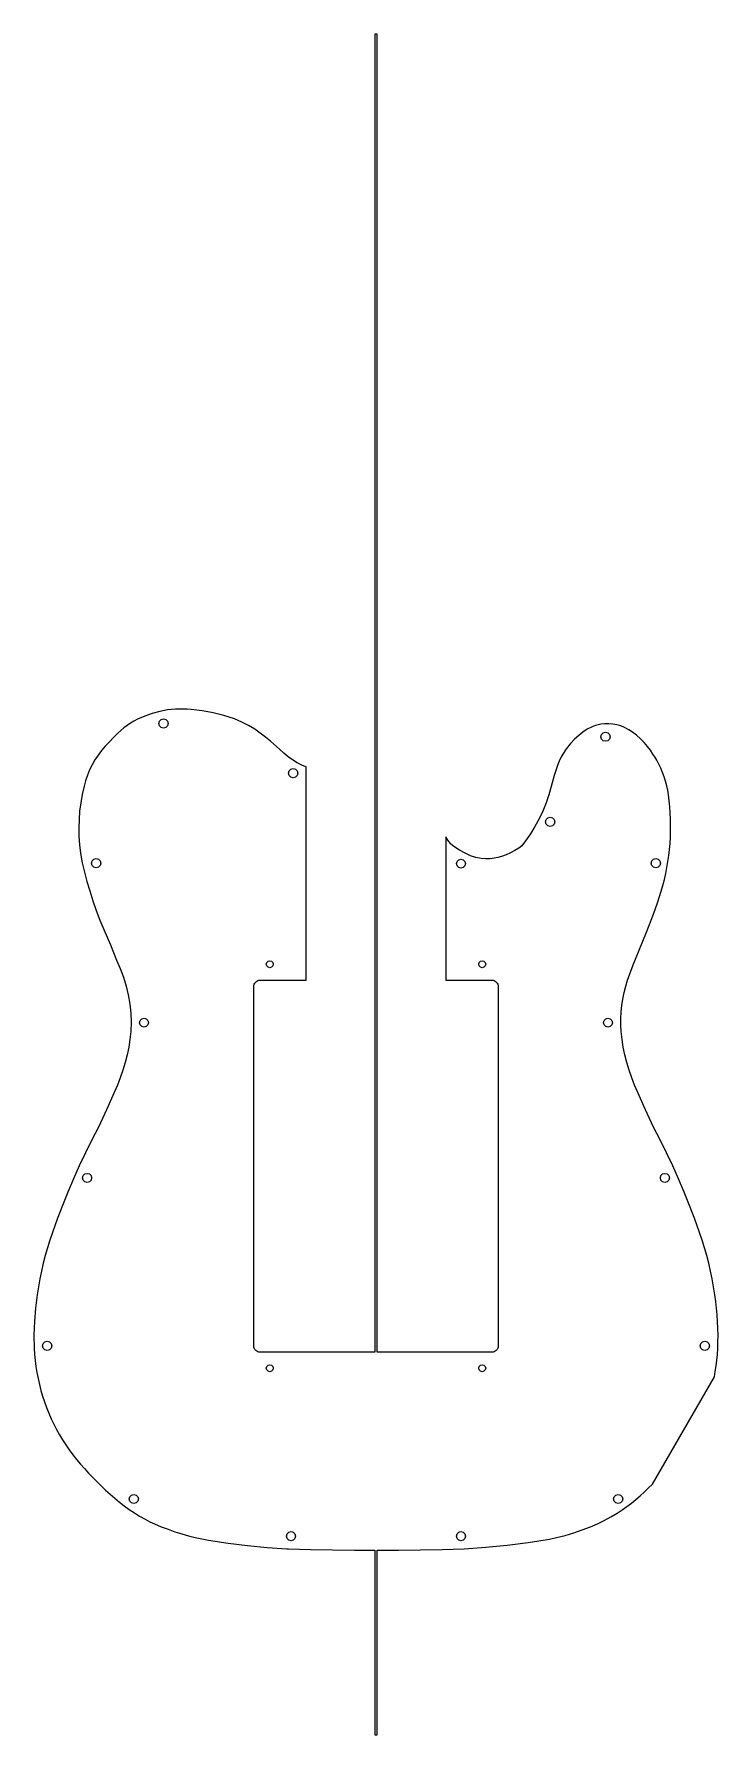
# Model space of a CAD drawing. Header units: metres. Extents: x -161 to 161, y -400 to 400.
import ezdxf

# ---------------------------------------------------------------- set-up
doc = ezdxf.new("R2010")
doc.units = ezdxf.units.M

msp = doc.modelspace()

# ---------------------------------------------------------------- linework, layer by layer
for p, q in [((0.5, 400), (-0.5, 400)), ((-0.5, 400), (-0.5, -220)), ((0.5, -220), (0.5, 400)), ((-105.374, 80.4884), (-108.871, 79.2476)), ((-101.793, 81.4409), (-105.374, 80.4884)), ((-98.1442, 82.1011), (-101.793, 81.4409)), ((-94.4476, 82.4647), (-98.1442, 82.1011)), ((-90.7211, 82.5278), (-94.4476, 82.4647)), ((-88.8523, 82.4454), (-90.7211, 82.5278)), ((-86.983, 82.2862), (-88.8523, 82.4454)), ((-84.3745, 82.0253), (-86.983, 82.2862)), ((-81.7783, 81.6791), (-84.3745, 82.0253)), ((-79.1966, 81.2482), (-81.7783, 81.6791)), ((-76.6314, 80.733), (-79.1966, 81.2482)), ((-74.0849, 80.134), (-76.6314, 80.733)), ((-71.5591, 79.4516), (-74.0849, 80.134)), ((-120.107, 72.4372), (-121.487, 71.1088)), ((-118.652, 73.6835), (-120.107, 72.4372)), ((-117.128, 74.8446), (-118.652, 73.6835)), ((-115.536, 75.9172), (-117.128, 74.8446)), ((-113.917, 76.8547), (-115.536, 75.9172)), ((-112.264, 77.7225), (-113.917, 76.8547)), ((-108.871, 79.2476), (-112.264, 77.7225)), ((-102.15, 75.7), (-101.862, 76.775)), ((-101.862, 74.625), (-102.15, 75.7)), ((-101.862, 76.775), (-101.075, 77.562)), ((-101.075, 73.838), (-101.862, 74.625)), ((-101.075, 77.562), (-100, 77.85)), ((-100, 73.55), (-101.075, 73.838)), ((-100, 77.85), (-98.925, 77.562)), ((-98.925, 73.838), (-100, 73.55)), ((-98.925, 77.562), (-98.138, 76.775)), ((-98.138, 74.625), (-98.925, 73.838)), ((-98.138, 76.775), (-97.85, 75.7)), ((-97.85, 75.7), (-98.138, 74.625)), ((-69.0562, 78.6863), (-71.5591, 79.4516)), ((-66.5784, 77.8386), (-69.0562, 78.6863)), ((-64.8143, 77.1495), (-66.5784, 77.8386)), ((-63.1311, 76.4119), (-64.8143, 77.1495)), ((-59.9875, 74.8102), (-63.1311, 76.4119)), ((-57.1107, 73.0705), (-59.9875, 74.8102)), ((-54.464, 71.2293), (-57.1107, 73.0705)), ((99.4594, 72.9977), (97.4364, 71.6768)), ((101.39, 74.0128), (99.4594, 72.9977)), ((102.126, 74.2918), (101.39, 74.0128)), ((102.571, 74.4606), (102.126, 74.2918)), ((103.292, 74.7058), (102.571, 74.4606)), ((104.025, 74.9553), (103.292, 74.7058)), ((105.84, 75.3707), (104.025, 74.9553)), ((107.696, 75.5999), (105.84, 75.3707)), ((109.576, 75.6393), (107.696, 75.5999)), ((111.464, 75.4853), (109.576, 75.6393)), ((113.343, 75.1343), (111.464, 75.4853)), ((115.196, 74.5828), (113.343, 75.1343)), ((117.007, 73.8272), (115.196, 74.5828)), ((118.758, 72.8639), (117.007, 73.8272)), ((118.839, 72.8071), (118.758, 72.8639)), ((119.014, 72.7195), (118.839, 72.8071)), ((120.762, 71.5972), (119.014, 72.7195)), ((-127.487, 65.1088), (-129.221, 63.0309)), ((-121.487, 71.1088), (-127.487, 65.1088)), ((-52.0105, 69.323), (-54.464, 71.2293)), ((-49.7138, 67.3884), (-52.0105, 69.323)), ((-45.4433, 63.5801), (-49.7138, 67.3884)), ((90.1701, 64.6336), (88.9587, 62.8195)), ((91.6953, 66.5075), (90.1701, 64.6336)), ((93.4676, 68.3592), (91.6953, 66.5075)), ((95.4096, 70.1077), (93.4676, 68.3592)), ((97.4364, 71.6768), (95.4096, 70.1077)), ((105.85, 69.5), (106.138, 70.575)), ((106.138, 68.425), (105.85, 69.5)), ((106.138, 70.575), (106.925, 71.362)), ((106.925, 67.638), (106.138, 68.425)), ((106.925, 71.362), (108, 71.65)), ((108, 67.35), (106.925, 67.638)), ((108, 71.65), (109.075, 71.362)), ((109.075, 67.638), (108, 67.35)), ((109.075, 71.362), (109.862, 70.575)), ((109.862, 68.425), (109.075, 67.638)), ((109.862, 70.575), (110.15, 69.5)), ((110.15, 69.5), (109.862, 68.425)), ((122.599, 70.1931), (120.762, 71.5972)), ((124.445, 68.5686), (122.599, 70.1931)), ((126.219, 66.7947), (124.445, 68.5686)), ((127.843, 64.9489), (126.219, 66.7947)), ((129.247, 63.1119), (127.843, 64.9489)), ((-133.611, 56.2642), (-134.792, 53.8523)), ((-132.286, 58.6022), (-133.611, 56.2642)), ((-130.822, 60.8599), (-132.286, 58.6022)), ((-129.221, 63.0309), (-130.822, 60.8599)), ((-43.3963, 61.7795), (-45.4433, 63.5801)), ((-41.3591, 60.0967), (-43.3963, 61.7795)), ((-39.295, 58.5683), (-41.3591, 60.0967)), ((-37.1673, 57.2308), (-39.295, 58.5683)), ((-34.9394, 56.1207), (-37.1673, 57.2308)), ((-33.7764, 55.6624), (-34.9394, 56.1207)), ((85.6123, 56.4193), (83.9167, 51.3079)), ((86.2785, 58.0835), (85.6123, 56.4193)), ((87.0562, 59.6974), (86.2785, 58.0835)), ((87.9427, 61.2554), (87.0562, 59.6974)), ((88.8915, 62.6862), (87.9427, 61.2554)), ((88.9587, 62.8195), (88.8915, 62.6862)), ((130.37, 61.364), (129.247, 63.1119)), ((130.375, 61.3539), (130.37, 61.364)), ((131.241, 60.0727), (130.375, 61.3539)), ((132.148, 58.5491), (131.241, 60.0727)), ((133.162, 56.6275), (132.148, 58.5491)), ((134.086, 54.6651), (133.162, 56.6275)), ((-136.713, 48.8322), (-137.445, 46.2367)), ((-135.827, 51.3728), (-136.713, 48.8322)), ((-134.792, 53.8523), (-135.827, 51.3728)), ((-41.15, 52.35), (-40.862, 53.425)), ((-40.862, 51.275), (-41.15, 52.35)), ((-40.862, 53.425), (-40.075, 54.2119)), ((-40.075, 50.488), (-40.862, 51.275)), ((-40.075, 54.2119), (-39, 54.5)), ((-39, 50.2), (-40.075, 50.488)), ((-39, 54.5), (-37.925, 54.2119)), ((-37.925, 50.488), (-39, 50.2)), ((-37.925, 54.2119), (-37.138, 53.425)), ((-37.138, 51.275), (-37.925, 50.488)), ((-37.138, 53.425), (-36.85, 52.35)), ((-36.85, 52.35), (-37.138, 51.275)), ((-32.8448, 55.3619), (-33.7764, 55.6624)), ((-32.8448, -45), (-32.8448, 55.3619)), ((83.9167, 51.3079), (82.4693, 46.1222)), ((134.917, 52.665), (134.086, 54.6651)), ((135.654, 50.6306), (134.917, 52.665)), ((136.297, 48.565), (135.654, 50.6306)), ((136.844, 46.4714), (136.297, 48.565)), ((-138.314, 42.3587), (-138.997, 38.4509)), ((-137.445, 46.2367), (-138.314, 42.3587)), ((81.3588, 42.1938), (80.0369, 38.3397)), ((82.4693, 46.1222), (81.3588, 42.1938)), ((137.294, 44.3531), (136.844, 46.4714)), ((137.647, 42.2132), (137.294, 44.3531)), ((138.01, 39.3604), (137.647, 42.2132)), ((-139.492, 34.5199), (-139.8, 30.5724)), ((-138.997, 38.4509), (-139.492, 34.5199)), ((78.5075, 34.5678), (76.7747, 30.8862)), ((80.0369, 38.3397), (78.5075, 34.5678)), ((138.296, 36.5026), (138.01, 39.3604)), ((138.505, 33.6413), (138.296, 36.5026)), ((138.636, 30.778), (138.505, 33.6413)), ((-139.8, 30.5724), (-139.92, 26.6149)), ((-139.92, 26.6149), (-139.851, 22.654)), ((74.8426, 27.3031), (72.7153, 23.8265)), ((76.7747, 30.8862), (74.8426, 27.3031)), ((79.85, 29.5), (80.138, 30.575)), ((80.138, 28.425), (79.85, 29.5)), ((80.138, 30.575), (80.925, 31.362)), ((80.925, 27.638), (80.138, 28.425)), ((80.925, 31.362), (82, 31.65)), ((82, 27.35), (80.925, 27.638)), ((82, 31.65), (83.075, 31.362)), ((83.075, 27.638), (82, 27.35)), ((83.075, 31.362), (83.862, 30.575)), ((83.862, 28.425), (83.075, 27.638)), ((83.862, 30.575), (84.15, 29.5)), ((84.15, 29.5), (83.862, 28.425)), ((138.57, 22.1915), (138.669, 25.0516)), ((138.691, 27.9142), (138.636, 30.778)), ((138.669, 25.0516), (138.691, 27.9142)), ((-139.851, 22.654), (-139.594, 18.6964)), ((-139.594, 18.6964), (-139.147, 14.748)), ((33.8884, 20.819), (32.8448, 22.3536)), ((32.8448, 22.3536), (32.8448, -45)), ((35.0315, 19.2958), (33.8884, 20.819)), ((35.2578, 19.0216), (35.0315, 19.2958)), ((36.6125, 17.9278), (35.2578, 19.0216)), ((39.279, 16.1378), (36.6125, 17.9278)), ((41.94, 14.6758), (39.279, 16.1378)), ((67.2379, 17.1523), (65.3248, 15.956)), ((68.6112, 18.1556), (67.2379, 17.1523)), ((70.3969, 20.4644), (68.6112, 18.1556)), ((72.7153, 23.8265), (70.3969, 20.4644)), ((137.813, 13.642), (138.142, 16.4852)), ((138.142, 16.4852), (138.394, 19.3355)), ((138.394, 19.3355), (138.57, 22.1915)), ((-139.147, 14.748), (-138.269, 10.251)), ((-138.269, 10.251), (-137.247, 5.78406)), ((-133.9, 10), (-133.612, 11.075)), ((-133.612, 8.92499), (-133.9, 10)), ((-133.612, 11.075), (-132.825, 11.862)), ((-132.825, 8.13803), (-133.612, 8.92499)), ((-132.825, 11.862), (-131.75, 12.15)), ((-131.75, 7.84999), (-132.825, 8.13803)), ((-131.75, 12.15), (-130.675, 11.862)), ((-130.675, 8.13803), (-131.75, 7.84999)), ((-130.675, 11.862), (-129.888, 11.075)), ((-129.888, 8.92499), (-130.675, 8.13803)), ((-129.888, 11.075), (-129.6, 10)), ((-129.6, 10), (-129.888, 8.92499)), ((37.85, 9.79999), (38.138, 10.875)), ((38.138, 8.72499), (37.85, 9.79999)), ((38.138, 10.875), (38.925, 11.6619)), ((38.925, 7.93803), (38.138, 8.72499)), ((38.925, 11.6619), (40, 11.95)), ((40, 11.95), (41.075, 11.6619)), ((41.075, 11.6619), (41.862, 10.875)), ((41.862, 8.72499), (41.075, 7.93803)), ((41.862, 10.875), (42.15, 9.79999)), ((42.15, 9.79999), (41.862, 8.72499)), ((44.5503, 13.539), (41.94, 14.6758)), ((47.0649, 12.7243), (44.5503, 13.539)), ((49.4385, 12.2289), (47.0649, 12.7243)), ((51.6261, 12.0498), (49.4385, 12.2289)), ((53.7128, 12.117), (51.6261, 12.0498)), ((55.6204, 12.3544), (53.7128, 12.117)), ((57.4006, 12.7321), (55.6204, 12.3544)), ((59.1053, 13.2198), (57.4006, 12.7321)), ((61.2511, 13.9847), (59.1053, 13.2198)), ((63.3268, 14.8985), (61.2511, 13.9847)), ((65.3248, 15.956), (63.3268, 14.8985)), ((129.6, 10), (129.888, 11.075)), ((129.888, 8.92499), (129.6, 10)), ((129.888, 11.075), (130.675, 11.862)), ((130.675, 8.13803), (129.888, 8.92499)), ((130.675, 11.862), (131.75, 12.15)), ((131.75, 7.84999), (130.675, 8.13803)), ((131.75, 12.15), (132.825, 11.862)), ((132.825, 8.13803), (131.75, 7.84999)), ((132.825, 11.862), (133.612, 11.075)), ((133.612, 8.92499), (132.825, 8.13803)), ((133.612, 11.075), (133.9, 10)), ((133.9, 10), (133.612, 8.92499)), ((136.927, 7.98299), (137.408, 10.8074)), ((137.408, 10.8074), (137.813, 13.642)), ((-137.247, 5.78406), (-136.082, 1.35146)), ((-136.082, 1.35146), (-134.776, -3.04355)), ((40, 7.64999), (38.925, 7.93803)), ((41.075, 7.93803), (40, 7.64999)), ((135.028, -0.41399), (135.737, 2.37076)), ((135.737, 2.37076), (136.37, 5.17026)), ((136.37, 5.17026), (136.927, 7.98299)), ((-134.776, -3.04355), (-133.28, -7.64299)), ((-133.28, -7.64299), (-131.668, -12.2029)), ((132.523, -8.60178), (134.243, -3.18256)), ((134.243, -3.18256), (135.028, -0.41399)), ((-131.668, -12.2029), (-129.94, -16.7214)), ((127.302, -22.4425), (130.609, -13.9568)), ((130.609, -13.9568), (132.523, -8.60178)), ((-129.94, -16.7214), (-128.098, -21.1963)), ((-128.098, -21.1963), (-125.034, -28.3744)), ((123.81, -30.8556), (127.302, -22.4425)), ((-125.034, -28.3744), (-122.139, -35.6208)), ((120.98, -37.8451), (123.81, -30.856)), ((123.81, -30.856), (123.81, -30.8556)), ((-122.139, -35.6208), (-120.364, -39.5833)), ((-120.364, -39.5833), (-118.848, -43.6362)), ((-51.65, -37.5), (-51.4289, -36.675)), ((-51.4289, -38.325), (-51.65, -37.5)), ((-51.4289, -36.675), (-50.825, -36.071)), ((-50.825, -38.9289), (-51.4289, -38.325)), ((-50.825, -36.071), (-50, -35.85)), ((-50, -39.15), (-50.825, -38.9289)), ((-50, -35.85), (-49.175, -36.071)), ((-49.175, -38.9289), (-50, -39.15)), ((-49.175, -36.071), (-48.571, -36.675)), ((-48.571, -38.325), (-49.175, -38.9289)), ((-48.571, -36.675), (-48.35, -37.5)), ((-48.35, -37.5), (-48.571, -38.325)), ((48.35, -37.5), (48.571, -36.675)), ((48.571, -38.325), (48.35, -37.5)), ((48.571, -36.675), (49.175, -36.071)), ((49.175, -38.9289), (48.571, -38.325)), ((49.175, -36.071), (50, -35.85)), ((50, -39.15), (49.175, -38.9289)), ((50, -35.85), (50.825, -36.071)), ((50.825, -38.9289), (50, -39.15)), ((50.825, -36.071), (51.4289, -36.675)), ((51.4289, -38.325), (50.825, -38.9289)), ((51.4289, -36.675), (51.65, -37.5)), ((51.65, -37.5), (51.4289, -38.325)), ((118.423, -44.9369), (120.98, -37.8451)), ((-118.848, -43.6362), (-117.594, -47.7669)), ((-117.594, -47.7669), (-116.605, -51.963)), ((-57.5, -48), (-57.4424, -47.4147)), ((-57.5, -217), (-57.5, -48)), ((-57.4424, -47.4147), (-57.2716, -46.8519)), ((-57.2716, -46.8519), (-56.9944, -46.3333)), ((-56.9944, -46.3333), (-56.6213, -45.8787)), ((-56.6213, -45.8787), (-56.1667, -45.5056)), ((-56.1667, -45.5056), (-55.648, -45.2284)), ((-55.648, -45.2284), (-55.0853, -45.0576)), ((-55.0853, -45.0576), (-54.5, -45)), ((-54.5, -45), (-32.8448, -45)), ((32.8448, -45), (54.5, -45)), ((54.5, -45), (55.0853, -45.0576)), ((55.0853, -45.0576), (55.648, -45.2284)), ((55.648, -45.2284), (56.1667, -45.5056)), ((56.1667, -45.5056), (56.6213, -45.8787)), ((56.6213, -45.8787), (56.9944, -46.3333)), ((56.9944, -46.3333), (57.2716, -46.8519)), ((57.2716, -46.8519), (57.4424, -47.4147)), ((57.4424, -47.4147), (57.5, -48)), ((57.5, -48), (57.5, -217)), ((116.837, -50.8714), (117.564, -47.8893)), ((117.564, -47.8893), (118.423, -44.9369)), ((-116.605, -51.963), (-115.882, -56.2121)), ((115.791, -56.909), (116.246, -53.8794)), ((116.246, -53.8794), (116.837, -50.8714)), ((-115.882, -56.2121), (-115.428, -60.5017)), ((-115.428, -60.5017), (-115.246, -64.8192)), ((-111.35, -65), (-111.062, -63.925)), ((-111.062, -63.925), (-110.275, -63.138)), ((-110.275, -63.138), (-109.2, -62.85)), ((-109.2, -62.85), (-108.125, -63.138)), ((-108.125, -63.138), (-107.338, -63.925)), ((-107.338, -63.925), (-107.05, -65)), ((107.05, -65), (107.338, -63.925)), ((107.338, -63.925), (108.125, -63.138)), ((108.125, -63.138), (109.2, -62.85)), ((109.2, -62.85), (110.275, -63.138)), ((110.275, -63.138), (111.062, -63.925)), ((111.062, -63.925), (111.35, -65)), ((115.244, -66.0819), (115.289, -63.0148)), ((115.289, -63.0148), (115.472, -59.9556)), ((115.472, -59.9556), (115.791, -56.909)), ((-115.338, -69.1526), (-115.797, -72.8546)), ((-115.246, -64.8192), (-115.338, -69.1526)), ((-111.062, -66.075), (-111.35, -65)), ((-110.275, -66.862), (-111.062, -66.075)), ((-109.2, -67.15), (-110.275, -66.862)), ((-108.125, -66.862), (-109.2, -67.15)), ((-107.338, -66.075), (-108.125, -66.862)), ((-107.05, -65), (-107.338, -66.075)), ((107.338, -66.075), (107.05, -65)), ((108.125, -66.862), (107.338, -66.075)), ((109.2, -67.15), (108.125, -66.862)), ((110.275, -66.862), (109.2, -67.15)), ((111.062, -66.075), (110.275, -66.862)), ((111.35, -65), (111.062, -66.075)), ((115.337, -69.1522), (115.244, -66.0819)), ((115.797, -72.8542), (115.337, -69.1522)), ((-116.41, -76.5298), (-117.175, -80.1737)), ((-115.797, -72.8546), (-116.41, -76.5298)), ((116.409, -76.5294), (115.797, -72.8542)), ((117.175, -80.1734), (116.409, -76.5294)), ((-119.157, -87.3494), (-120.371, -90.872)), ((-118.091, -83.7818), (-119.157, -87.3494)), ((-117.175, -80.1737), (-118.091, -83.7818)), ((118.091, -83.7815), (117.175, -80.1734)), ((119.156, -87.3491), (118.091, -83.7815)), ((120.37, -90.8717), (119.156, -87.3491)), ((-121.733, -94.3449), (-123.24, -97.7637)), ((-120.371, -90.872), (-121.733, -94.3449)), ((121.731, -94.3447), (120.37, -90.8717)), ((123.238, -97.7634), (121.731, -94.3447)), ((-123.24, -97.7637), (-126.813, -105.993)), ((126.812, -105.993), (123.238, -97.7634)), ((-126.813, -105.993), (-130.643, -114.108)), ((130.643, -114.108), (126.812, -105.993)), ((-130.643, -114.108), (-133.785, -120.118)), ((133.785, -120.118), (130.643, -114.108)), ((-136.804, -126.188), (-139.698, -132.316)), ((-133.785, -120.118), (-136.804, -126.188)), ((136.803, -126.188), (133.785, -120.118)), ((139.697, -132.316), (136.803, -126.188)), ((-139.698, -132.316), (-142.467, -138.499)), ((-137.075, -136.138), (-136, -135.85)), ((-136, -135.85), (-134.925, -136.138)), ((134.925, -136.138), (136, -135.85)), ((136, -135.85), (137.075, -136.138)), ((142.465, -138.499), (139.697, -132.316)), ((-142.467, -138.499), (-145.109, -144.735)), ((-138.15, -138), (-137.862, -136.925)), ((-137.862, -139.075), (-138.15, -138)), ((-137.862, -136.925), (-137.075, -136.138)), ((-137.075, -139.862), (-137.862, -139.075)), ((-136, -140.15), (-137.075, -139.862)), ((-134.925, -139.862), (-136, -140.15)), ((-134.925, -136.138), (-134.138, -136.925)), ((-134.138, -139.075), (-134.925, -139.862)), ((-134.138, -136.925), (-133.85, -138)), ((-133.85, -138), (-134.138, -139.075)), ((133.85, -138), (134.138, -136.925)), ((134.138, -139.075), (133.85, -138)), ((134.138, -136.925), (134.925, -136.138)), ((134.925, -139.862), (134.138, -139.075)), ((136, -140.15), (134.925, -139.862)), ((137.075, -139.862), (136, -140.15)), ((137.075, -136.138), (137.862, -136.925)), ((137.862, -139.075), (137.075, -139.862)), ((137.862, -136.925), (138.15, -138)), ((138.15, -138), (137.862, -139.075)), ((145.108, -144.735), (142.465, -138.499)), ((-147.625, -151.024), (-150.013, -157.363)), ((-145.109, -144.735), (-147.625, -151.024)), ((147.623, -151.024), (145.108, -144.735)), ((150.011, -157.363), (147.623, -151.024)), ((-150.013, -157.363), (-152.272, -163.75)), ((152.271, -163.75), (150.011, -157.363)), ((-153.503, -167.313), (-154.639, -170.905)), ((-152.272, -163.75), (-153.503, -167.313)), ((153.502, -167.313), (152.271, -163.75)), ((154.638, -170.905), (153.502, -167.313)), ((-155.68, -174.524), (-156.625, -178.168)), ((-154.639, -170.905), (-155.68, -174.524)), ((155.679, -174.524), (154.638, -170.905)), ((156.624, -178.168), (155.679, -174.524)), ((-157.473, -181.835), (-158.225, -185.524)), ((-156.625, -178.168), (-157.473, -181.835)), ((157.473, -181.835), (156.624, -178.168)), ((158.225, -185.524), (157.473, -181.835)), ((-158.88, -189.232), (-159.436, -192.957)), ((-158.225, -185.524), (-158.88, -189.232)), ((158.879, -189.232), (158.225, -185.524)), ((159.436, -192.957), (158.879, -189.232)), ((-160.256, -199.205), (-160.774, -205.481)), ((-159.436, -192.957), (-160.256, -199.205)), ((159.887, -196.102), (159.436, -192.957)), ((160.261, -199.256), (159.887, -196.102)), ((160.558, -202.417), (160.261, -199.256)), ((-160.774, -205.481), (-160.989, -211.775)), ((160.779, -205.584), (160.558, -202.417)), ((160.923, -208.755), (160.779, -205.584)), ((-160.989, -211.775), (-160.901, -218.075)), ((-156.95, -217), (-156.662, -215.925)), ((-156.662, -215.925), (-155.875, -215.138)), ((-155.875, -215.138), (-154.8, -214.85)), ((-154.8, -214.85), (-153.725, -215.138)), ((-153.725, -215.138), (-152.938, -215.925)), ((-152.938, -215.925), (-152.65, -217)), ((152.65, -217), (152.938, -215.925)), ((152.938, -215.925), (153.725, -215.138)), ((153.725, -215.138), (154.8, -214.85)), ((154.8, -214.85), (155.875, -215.138)), ((155.875, -215.138), (156.662, -215.925)), ((156.662, -215.925), (156.95, -217)), ((160.891, -218.281), (160.979, -215.105)), ((160.989, -211.929), (160.923, -208.755)), ((160.979, -215.105), (160.989, -211.929)), ((-160.901, -218.075), (-160.723, -220.976)), ((-160.723, -220.976), (-160.452, -223.857)), ((-160.452, -223.857), (-160.088, -226.718)), ((-156.662, -218.075), (-156.95, -217)), ((-155.875, -218.862), (-156.662, -218.075)), ((-154.8, -219.15), (-155.875, -218.862)), ((-153.725, -218.862), (-154.8, -219.15)), ((-152.938, -218.075), (-153.725, -218.862)), ((-152.65, -217), (-152.938, -218.075)), ((-57.4424, -217.585), (-57.5, -217)), ((-57.2716, -218.148), (-57.4424, -217.585)), ((-56.9944, -218.667), (-57.2716, -218.148)), ((-56.6213, -219.121), (-56.9944, -218.667)), ((-56.1667, -219.494), (-56.6213, -219.121)), ((-55.648, -219.772), (-56.1667, -219.494)), ((-55.0853, -219.942), (-55.648, -219.772)), ((-54.5, -220), (-55.0853, -219.942)), ((-0.5, -220), (-54.5, -220)), ((54.5, -220), (0.5, -220)), ((55.0853, -219.942), (54.5, -220)), ((55.648, -219.772), (55.0853, -219.942)), ((56.1667, -219.494), (55.648, -219.772)), ((56.6213, -219.121), (56.1667, -219.494)), ((56.9944, -218.667), (56.6213, -219.121)), ((57.2716, -218.148), (56.9944, -218.667)), ((57.4424, -217.585), (57.2716, -218.148)), ((57.5, -217), (57.4424, -217.585)), ((152.938, -218.075), (152.65, -217)), ((153.725, -218.862), (152.938, -218.075)), ((154.8, -219.15), (153.725, -218.862)), ((155.875, -218.862), (154.8, -219.15)), ((156.662, -218.075), (155.875, -218.862)), ((156.95, -217), (156.662, -218.075)), ((160.139, -226.36), (160.47, -223.684)), ((160.47, -223.684), (160.721, -220.99)), ((160.721, -220.99), (160.891, -218.281)), ((-160.088, -226.718), (-159.635, -229.557)), ((-159.635, -229.557), (-159.091, -232.371)), ((-51.65, -227.5), (-51.4289, -226.675)), ((-51.4289, -228.325), (-51.65, -227.5)), ((-51.4289, -226.675), (-50.825, -226.071)), ((-50.825, -228.929), (-51.4289, -228.325)), ((-50.825, -226.071), (-50, -225.85)), ((-50, -229.15), (-50.825, -228.929)), ((-50, -225.85), (-49.175, -226.071)), ((-49.175, -228.929), (-50, -229.15)), ((-49.175, -226.071), (-48.571, -226.675)), ((-48.571, -228.325), (-49.175, -228.929)), ((-48.571, -226.675), (-48.35, -227.5)), ((-48.35, -227.5), (-48.571, -228.325)), ((48.35, -227.5), (48.571, -226.675)), ((48.571, -228.325), (48.35, -227.5)), ((48.571, -226.675), (49.175, -226.071)), ((49.175, -228.929), (48.571, -228.325)), ((49.175, -226.071), (50, -225.85)), ((50, -229.15), (49.175, -228.929)), ((50, -225.85), (50.825, -226.071)), ((50.825, -228.929), (50, -229.15)), ((50.825, -226.071), (51.4289, -226.675)), ((51.4289, -228.325), (50.825, -228.929)), ((51.4289, -226.675), (51.65, -227.5)), ((51.65, -227.5), (51.4289, -228.325)), ((130.115, -281.983), (159.269, -231.486)), ((159.269, -231.486), (159.727, -229.018)), ((159.727, -229.018), (160.139, -226.36)), ((-159.091, -232.371), (-158.46, -235.159)), ((-158.46, -235.159), (-157.741, -237.919)), ((-157.741, -237.919), (-156.936, -240.65)), ((-156.936, -240.65), (-156.046, -243.349)), ((-156.046, -243.349), (-155.072, -246.014)), ((-155.072, -246.014), (-154.015, -248.645)), ((-154.015, -248.645), (-152.877, -251.238)), ((-152.877, -251.238), (-151.658, -253.793)), ((-151.658, -253.793), (-150.36, -256.306)), ((-150.36, -256.306), (-148.984, -258.778)), ((-148.984, -258.778), (-147.531, -261.205)), ((-147.531, -261.205), (-146.001, -263.586)), ((-146.001, -263.586), (-144.397, -265.919)), ((-144.397, -265.919), (-142.719, -268.202)), ((-142.719, -268.202), (-140.969, -270.433)), ((-140.969, -270.433), (-139.147, -272.611)), ((-139.147, -272.611), (-137.255, -274.734)), ((-137.255, -274.734), (-135.294, -276.8)), ((-135.294, -276.8), (-129.294, -282.8)), ((-129.294, -282.8), (-127.264, -284.807)), ((-127.264, -284.807), (-125.168, -286.753)), ((-125.168, -286.753), (-123.006, -288.637)), ((-116.15, -289), (-115.862, -287.925)), ((-115.862, -287.925), (-115.075, -287.138)), ((-115.075, -287.138), (-114, -286.85)), ((-114, -286.85), (-112.925, -287.138)), ((-112.925, -287.138), (-112.138, -287.925)), ((-112.138, -287.925), (-111.85, -289)), ((111.85, -289), (112.138, -287.925)), ((112.138, -287.925), (112.925, -287.138)), ((112.925, -287.138), (114, -286.85)), ((114, -286.85), (115.075, -287.138)), ((115.075, -287.138), (115.862, -287.925)), ((115.862, -287.925), (116.15, -289)), ((122.32, -289.209), (124.373, -287.459)), ((124.373, -287.459), (126.368, -285.653)), ((126.368, -285.653), (128.304, -283.794)), ((128.304, -283.794), (130.115, -281.983)), ((-123.006, -288.637), (-120.779, -290.457)), ((-120.779, -290.457), (-118.489, -292.21)), ((-118.489, -292.21), (-116.136, -293.895)), ((-115.862, -290.075), (-116.15, -289)), ((-116.136, -293.895), (-113.722, -295.511)), ((-115.075, -290.862), (-115.862, -290.075)), ((-114, -291.15), (-115.075, -290.862)), ((-112.925, -290.862), (-114, -291.15)), ((-113.722, -295.511), (-111.248, -297.055)), ((-112.138, -290.075), (-112.925, -290.862)), ((-111.85, -289), (-112.138, -290.075)), ((110.515, -297.47), (113.54, -295.627)), ((112.138, -290.075), (111.85, -289)), ((112.925, -290.862), (112.138, -290.075)), ((114, -291.15), (112.925, -290.862)), ((113.54, -295.627), (113.541, -295.626)), ((113.541, -295.626), (115.819, -294.113)), ((115.075, -290.862), (114, -291.15)), ((115.862, -290.075), (115.075, -290.862)), ((115.819, -294.113), (118.042, -292.538)), ((116.15, -289), (115.862, -290.075)), ((118.042, -292.538), (120.209, -290.903)), ((120.209, -290.903), (122.32, -289.209)), ((-111.248, -297.055), (-108.717, -298.524)), ((-108.717, -298.524), (-106.482, -299.699)), ((-106.482, -299.699), (-104.189, -300.757)), ((-104.189, -300.757), (-101.054, -302.056)), ((-101.054, -302.056), (-97.8844, -303.266)), ((-97.8844, -303.266), (-94.6821, -304.389)), ((93.0844, -304.911), (97.0419, -303.571)), ((97.0419, -303.571), (100.952, -302.095)), ((100.952, -302.095), (104.215, -300.708)), ((104.215, -300.708), (107.405, -299.165)), ((107.405, -299.165), (110.515, -297.47)), ((-94.6821, -304.389), (-91.4486, -305.422)), ((-91.4486, -305.422), (-88.3213, -306.318)), ((-88.3213, -306.318), (-85.1652, -307.11)), ((-85.1652, -307.11), (-81.9841, -307.796)), ((-81.9841, -307.796), (-78.7804, -308.377)), ((-78.7804, -308.377), (-78.7797, -308.377)), ((-78.7797, -308.377), (-69.6162, -309.756)), ((-69.6162, -309.756), (-60.4198, -310.887)), ((-60.4198, -310.887), (-51.1956, -311.769)), ((-51.1956, -311.769), (-41.9484, -312.403)), ((-42.15, -306.5), (-41.862, -305.425)), ((-41.862, -307.575), (-42.15, -306.5)), ((-41.862, -305.425), (-41.075, -304.638)), ((-41.075, -308.362), (-41.862, -307.575)), ((-41.075, -304.638), (-40, -304.35)), ((-40, -308.65), (-41.075, -308.362)), ((-40, -304.35), (-38.925, -304.638)), ((-38.925, -308.362), (-40, -308.65)), ((-38.925, -304.638), (-38.138, -305.425)), ((-38.138, -307.575), (-38.925, -308.362)), ((-38.138, -305.425), (-37.85, -306.5)), ((-37.85, -306.5), (-38.138, -307.575)), ((37.85, -306.5), (38.138, -305.425)), ((38.138, -307.575), (37.85, -306.5)), ((38.138, -305.425), (38.925, -304.638)), ((38.925, -308.362), (38.138, -307.575)), ((38.925, -304.638), (40, -304.35)), ((40, -308.65), (38.925, -308.362)), ((40, -304.35), (41.075, -304.638)), ((41.075, -308.362), (40, -308.65)), ((41.075, -304.638), (41.862, -305.425)), ((41.862, -307.575), (41.075, -308.362)), ((41.5441, -312.425), (51.6265, -311.733)), ((41.862, -305.425), (42.15, -306.5)), ((42.15, -306.5), (41.862, -307.575)), ((51.6265, -311.733), (61.6818, -310.746)), ((61.6818, -310.746), (71.7032, -309.464)), ((71.7032, -309.464), (81.6838, -307.887)), ((81.6838, -307.887), (81.684, -307.887)), ((81.684, -307.887), (85.0397, -307.184)), ((85.0397, -307.184), (89.0827, -306.117)), ((89.0827, -306.117), (93.0844, -304.911)), ((-41.9484, -312.403), (-41.1606, -312.437)), ((-41.1606, -312.437), (-41.1601, -312.438)), ((-41.1601, -312.438), (-30.824, -312.741)), ((-30.824, -312.741), (-20.4863, -312.957)), ((-20.4863, -312.957), (-10.1474, -313.086)), ((-10.1474, -313.086), (-0.5, -313.125)), ((-0.5, -313.125), (-0.5, -400)), ((0.5, -313.127), (10.5313, -313.083)), ((0.5, -400), (0.5, -313.127)), ((10.5313, -313.083), (20.8701, -312.951)), ((20.8701, -312.951), (31.2077, -312.731)), ((31.2077, -312.731), (41.5441, -312.425)), ((-0.5, -400), (0.5, -400))]:
    msp.add_line(p, q)

doc.saveas('drawing.dxf')
